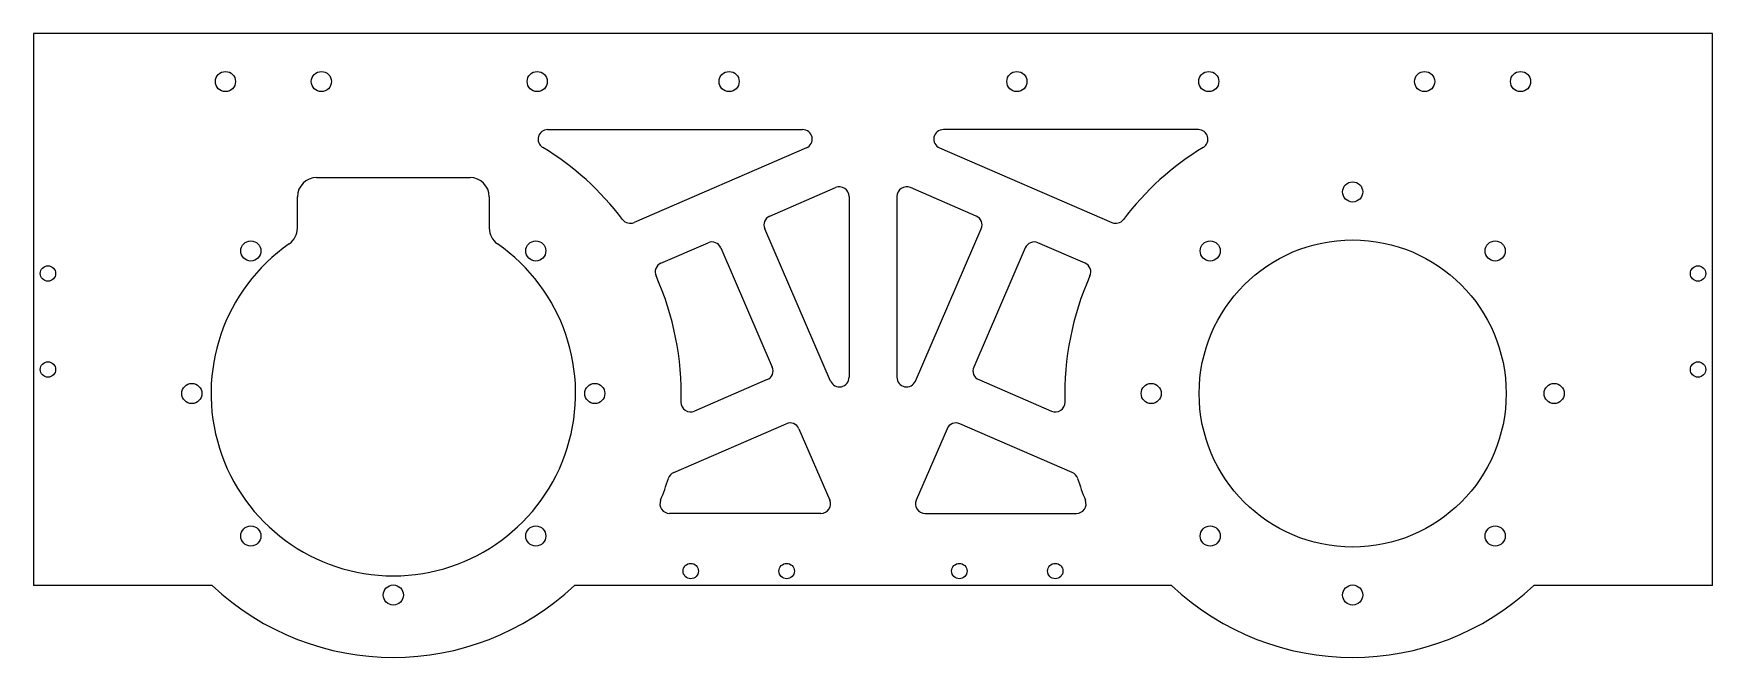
# Model space of a CAD drawing. Header units: millimetres. Extents: x -175 to 175, y -55 to 75.
import ezdxf

# ---------------------------------------------------------------- set-up
doc = ezdxf.new("R2010")
doc.units = ezdxf.units.MM

msp = doc.modelspace()

# ---------------------------------------------------------------- linework, layer by layer
at = {"color": 7, "linetype": 'Continuous', "lineweight": 25}
for p, q in [((175, 75), (-175, 75)), ((-175, 75), (-175, -40)), ((175, -40), (175, 75)), ((-67.83, 55), (-14.67, 55)), ((67.83, 55), (14.67, 55)), ((-13.87, 51.16), (-49.81, 35.63)), ((13.87, 51.16), (49.81, 35.63)), ((-116, 45), (-84, 45)), ((-21.52, 36.96), (-7.79, 42.9)), ((21.52, 36.96), (7.79, 42.9)), ((-120, 34.47), (-120, 41)), ((-80, 41), (-80, 34.47)), ((-5, 41.06), (-5, 3.37)), ((5, 41.06), (5, 3.37)), ((-8.84, 2.58), (-22.56, 34.33)), ((8.84, 2.58), (22.56, 34.33)), ((-44.2, 27.16), (-34.37, 31.41)), ((-31.74, 30.37), (-21, 5.51)), ((31.74, 30.37), (21, 5.51)), ((44.2, 27.16), (34.37, 31.41)), ((-22.04, 2.88), (-37.23, -3.68)), ((22.04, 2.88), (37.23, -3.68)), ((-41.55, -16.44), (-18.07, -6.3)), ((41.55, -16.44), (18.07, -6.3)), ((-15.44, -7.34), (-9.02, -22.21)), ((15.44, -7.34), (9.02, -22.21)), ((-10.85, -25), (-42.42, -25)), ((10.85, -25), (42.42, -25)), ((-137.75, -40), (-175, -40)), ((62.25, -40), (-62.25, -40)), ((175, -40), (137.75, -40))]:
    msp.add_line(p, q, dxfattribs=at)
for centre, radius in [((-135, 65), 2.1), ((-115, 65), 2.1), ((-70, 65), 2.1), ((-30, 65), 2.1), ((30, 65), 2.1), ((70, 65), 2.1), ((115, 65), 2.1), ((135, 65), 2.1), ((100, 42), 2.1), ((-129.7, 29.7), 2.1), ((-70.3, 29.7), 2.1), ((100, 0), 32), ((70.3, 29.7), 2.1), ((129.7, 29.7), 2.1), ((-172, 25), 1.6), ((172, 25), 1.6), ((-172, 5), 1.6), ((172, 5), 1.6), ((-142, 0), 2.1), ((-58, 0), 2.1), ((58, 0), 2.1), ((142, 0), 2.1), ((-129.7, -29.7), 2.1), ((-70.3, -29.7), 2.1), ((70.3, -29.7), 2.1), ((129.7, -29.7), 2.1), ((-38, -37), 1.6), ((-18, -37), 1.6), ((18, -37), 1.6), ((38, -37), 1.6), ((-100, -42), 2.1), ((100, -42), 2.1)]:
    msp.add_circle(centre, radius, dxfattribs=at)
for centre, radius, start, end in [((-67.83, 53), 2, 90, 238.7419), ((-14.67, 53), 2, 293.378, 90), ((14.67, 53), 2, 90, 246.622), ((67.83, 53), 2, 301.2581, 90), ((-100, 0), 60, 37.1782, 58.7419), ((100, 0), 60, 121.2581, 142.8218), ((-116, 41), 4, 90, 180), ((-84, 41), 4, 0, 90), ((-7, 41.06), 2, 0, 113.378), ((7, 41.06), 2, 66.622, 180), ((-50.6, 37.47), 2, 217.1782, 293.378), ((-20.73, 35.13), 2, 113.378, 203.378), ((20.73, 35.13), 2, 336.622, 66.622), ((50.6, 37.47), 2, 246.622, 322.8218), ((-124, 34.47), 4, 304.8499, 0), ((-76, 34.47), 4, 180, 235.1501), ((-33.58, 29.57), 2, 23.378, 113.378), ((33.58, 29.57), 2, 66.622, 156.622), ((-100, 0), 38, 124.8499, 55.1501), ((-43.41, 25.32), 2, 113.378, 204.1075), ((-100, 0), 60, 358.2913, 24.1075), ((100, 0), 60, 155.8925, 181.7087), ((43.41, 25.32), 2, 335.8925, 66.622), ((-22.84, 4.72), 2, 293.378, 23.378), ((22.84, 4.72), 2, 156.622, 246.622), ((-7, 3.37), 2, 203.378, 0), ((7, 3.37), 2, 180, 336.622), ((-38.03, -1.85), 2, 178.2913, 293.378), ((38.03, -1.85), 2, 246.622, 1.7087), ((-17.28, -8.13), 2, 23.378, 113.378), ((17.28, -8.13), 2, 66.622, 156.622), ((-40.76, -18.28), 2, 113.378, 162.8518), ((40.76, -18.28), 2, 17.1482, 66.622), ((-100, 0), 60, 338.2247, 342.8518), ((100, 0), 60, 197.1482, 201.7753), ((-42.42, -23), 2, 158.2247, 270), ((-10.85, -23), 2, 270, 23.378), ((10.85, -23), 2, 156.622, 270), ((42.42, -23), 2, 270, 21.7753), ((-100, 0), 55, 226.6582, 313.3418), ((100, 0), 55, 226.6582, 313.3418)]:
    msp.add_arc(centre, radius, start, end, dxfattribs=at)

doc.saveas('drawing.dxf')
